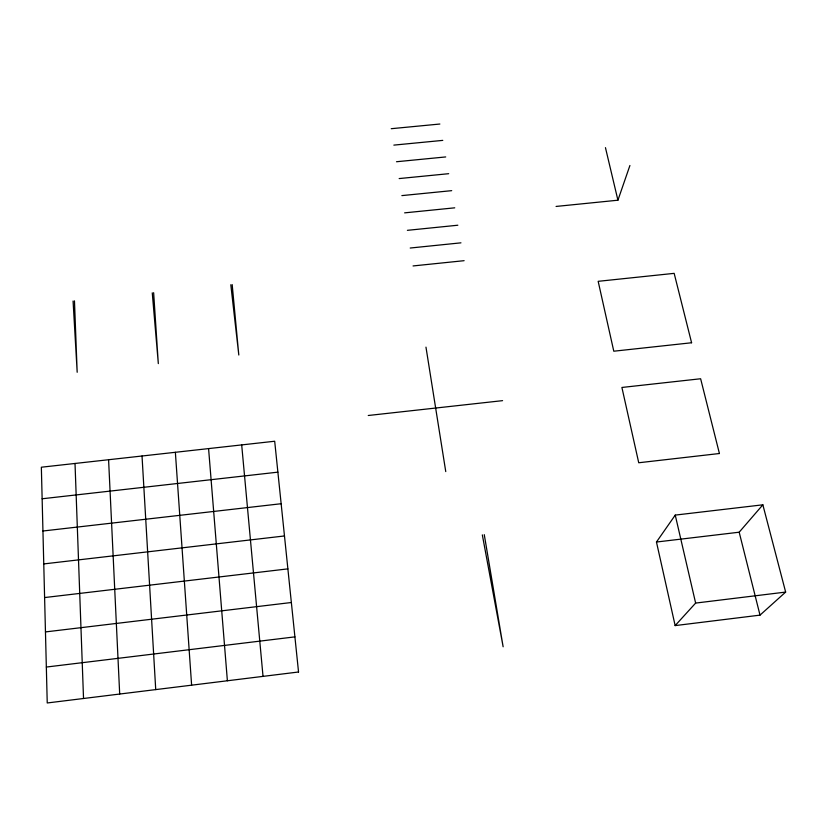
<?xml version="1.0" encoding="UTF-8"?>
<svg xmlns="http://www.w3.org/2000/svg" width="827" height="827" viewBox="0 0 827 827"><rect width="100%" height="100%" fill="white"/><g stroke="black" fill="none" stroke-linecap="round" stroke-linejoin="round"><path stroke-width="1.24" d="M556.075 206.44L617.924 200.206L629.916 165.493M656.462 542.026L675.245 515.097L762.856 504.811L785.65 592.08L760.013 615.133L675.152 625.594L656.462 542.026L739.183 532.206L762.856 504.811M675.152 625.594L695.631 603.079L785.65 592.08M46.343 667.048L294.908 636.873M45.464 631.921L291.352 602.511M44.606 597.559L287.879 568.873M43.769 563.921L284.478 535.958M42.942 531.006L281.149 503.726M42.136 498.774L277.882 472.155M368.253 415.495L502.578 400.65M413.055 265.943L464.123 260.681M410.213 248.028L460.959 242.838M404.62 212.859L454.747 207.825M407.391 230.33L457.838 225.223M399.162 178.57L448.689 173.691M401.87 195.606L451.697 190.655M393.848 145.118L442.776 140.383M396.495 161.741L445.712 156.934M391.233 128.702L439.871 124.029M739.183 532.206L760.013 615.133M605.447 147.64L617.924 200.206M675.245 515.097L695.631 603.079M482.327 534.893L503.136 646.786L484.271 534.645M425.967 347.133L445.753 471.586M230.816 284.746L238.807 355.021L232.18 284.591M241.691 444.916L263.027 676.372M152.261 292.851L158.319 363.611L153.636 292.696M208.58 448.596L227.384 680.766M175.365 452.297L191.616 685.169M142.027 456.008L155.724 689.594M73.076 301.018L77.18 372.274L74.461 300.863M108.585 459.729L119.688 694.039M75.019 463.461L83.527 698.495M298.537 672L47.232 702.971L41.35 467.214L274.688 441.236L298.537 672M719.418 453.516L638.733 462.758L621.904 387.46L700.634 378.756L719.418 453.516M691.589 342.76L613.789 351.206L598.169 281.325L674.16 273.355L691.589 342.76"/></g></svg>
